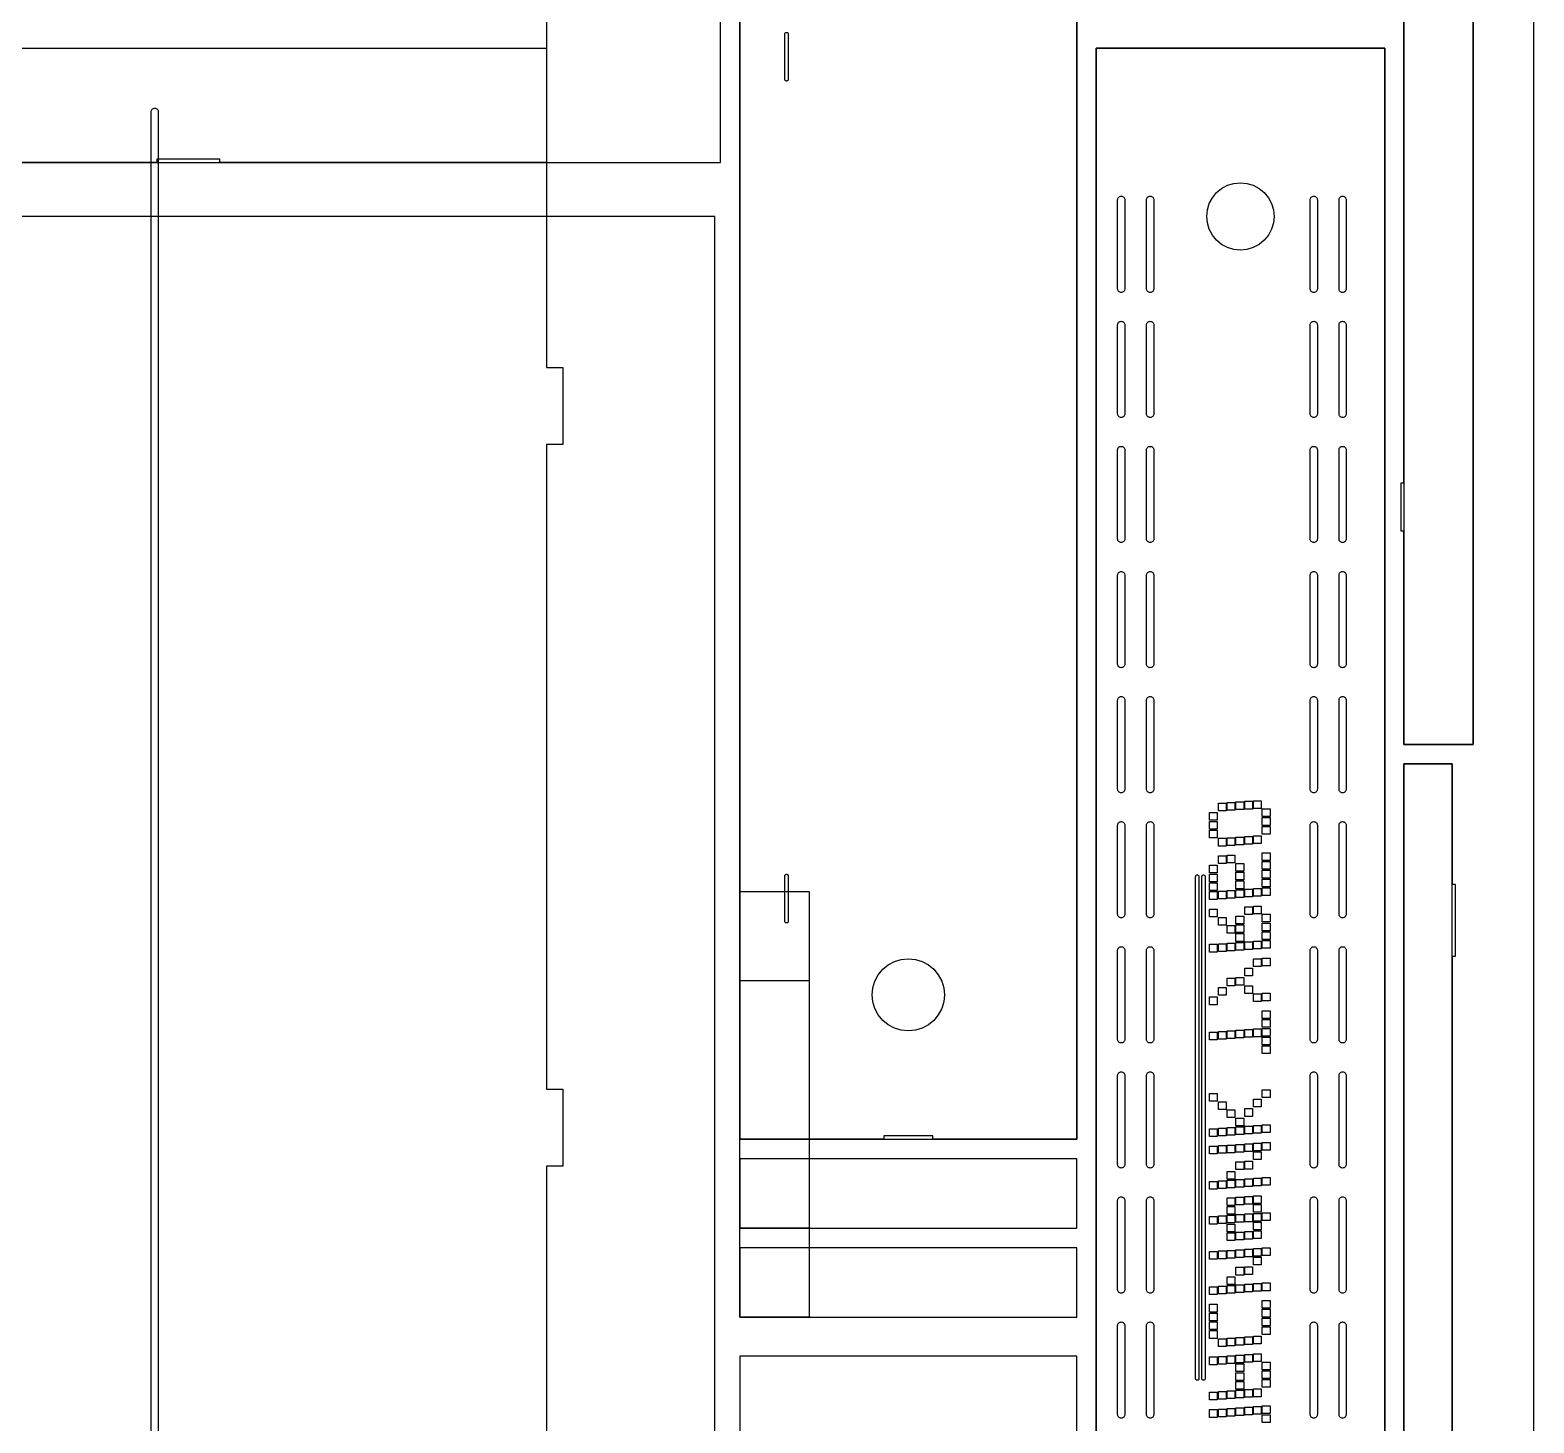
# Model space of a CAD drawing. Header units: millimetres. Extents: x 0 to 1250, y -63 to 3200.
# Drawn here: x 625 to 1250, y 338 to 917 of the extents above; entities that cross this region are included whole.
import ezdxf

# ---------------------------------------------------------------- set-up
doc = ezdxf.new("R2010")
doc.units = ezdxf.units.MM
for name, color, linetype in [('CUT', 7, 'Continuous'), ('NEST', 4, 'Continuous'), ('SHEET', 8, 'Continuous')]:
    doc.layers.add(name, color=color, linetype=linetype)

msp = doc.modelspace()

# ---------------------------------------------------------------- linework, layer by layer
at = {"layer": 'CUT'}
for points in [[(12, 1762), (839.6, 1762), (839.6, 862), (703.92, 862), (703.92, 863.33), (677.67, 863.33), (677.67, 862), (283.92, 862), (283.92, 863.33), (257.67, 863.33), (257.67, 862), (12, 862)], [(1196, 708.8), (1194.8, 708.8), (1194.8, 728.8), (1196, 728.8), (1196, 1058.8), (1194.8, 1058.8), (1194.8, 1078.8), (1196, 1078.8), (1196, 1408.8), (1194.8, 1408.8), (1194.8, 1428.8), (1196, 1428.8), (1196, 1517.6), (1224.8, 1517.6), (1224.8, 620), (1196, 620)], [(920, 1356), (1060, 1356), (1060, 456), (1000.12, 456), (1000.12, 457.32), (979.88, 457.32), (979.88, 456), (920, 456)], [(938.67, 915.4), (938.69, 915.54), (938.73, 915.68), (938.8, 915.8), (938.89, 915.91), (939, 916), (939.12, 916.07), (939.26, 916.11), (939.4, 916.12), (939.4, 916.12), (939.54, 916.11), (939.68, 916.07), (939.8, 916), (939.91, 915.91), (940, 915.8), (940.07, 915.68), (940.11, 915.54), (940.12, 915.4), (940.12, 896.6), (940.11, 896.46), (940.07, 896.32), (940, 896.2), (939.91, 896.09), (939.8, 896), (939.68, 895.93), (939.54, 895.89), (939.4, 895.88), (939.4, 895.88), (939.26, 895.89), (939.12, 895.93), (939, 896), (938.89, 896.09), (938.8, 896.2), (938.73, 896.32), (938.69, 896.46), (938.67, 896.6)], [(1068, 909.6), (1188, 909.6), (1188, 12), (1068, 12)], [(1128, 853.6), (1130.73, 853.33), (1133.36, 852.53), (1135.78, 851.24), (1137.9, 849.5), (1139.64, 847.38), (1140.93, 844.96), (1141.73, 842.33), (1142, 839.6), (1141.73, 836.87), (1140.93, 834.24), (1139.64, 831.82), (1137.9, 829.7), (1135.78, 827.96), (1133.36, 826.67), (1130.73, 825.87), (1128, 825.6), (1125.27, 825.87), (1122.64, 826.67), (1120.22, 827.96), (1118.1, 829.7), (1116.36, 831.82), (1115.07, 834.24), (1114.27, 836.87), (1114, 839.6), (1114.27, 842.33), (1115.07, 844.96), (1116.36, 847.38), (1118.1, 849.5), (1120.22, 851.24), (1122.64, 852.53), (1125.27, 853.33)], [(1077, 846.5), (1077.03, 846.79), (1077.11, 847.07), (1077.25, 847.33), (1077.44, 847.56), (1077.67, 847.75), (1077.93, 847.89), (1078.21, 847.97), (1078.5, 848), (1078.5, 848), (1078.79, 847.97), (1079.07, 847.89), (1079.33, 847.75), (1079.56, 847.56), (1079.75, 847.33), (1079.89, 847.07), (1079.97, 846.79), (1080, 846.5), (1080, 809.5), (1079.97, 809.21), (1079.89, 808.93), (1079.75, 808.67), (1079.56, 808.44), (1079.33, 808.25), (1079.07, 808.11), (1078.79, 808.03), (1078.5, 808), (1078.5, 808), (1078.21, 808.03), (1077.93, 808.11), (1077.67, 808.25), (1077.44, 808.44), (1077.25, 808.67), (1077.11, 808.93), (1077.03, 809.21), (1077, 809.5)], [(1089, 846.5), (1089.03, 846.79), (1089.11, 847.07), (1089.25, 847.33), (1089.44, 847.56), (1089.67, 847.75), (1089.93, 847.89), (1090.21, 847.97), (1090.5, 848), (1090.5, 848), (1090.79, 847.97), (1091.07, 847.89), (1091.33, 847.75), (1091.56, 847.56), (1091.75, 847.33), (1091.89, 847.07), (1091.97, 846.79), (1092, 846.5), (1092, 809.5), (1091.97, 809.21), (1091.89, 808.93), (1091.75, 808.67), (1091.56, 808.44), (1091.33, 808.25), (1091.07, 808.11), (1090.79, 808.03), (1090.5, 808), (1090.5, 808), (1090.21, 808.03), (1089.93, 808.11), (1089.67, 808.25), (1089.44, 808.44), (1089.25, 808.67), (1089.11, 808.93), (1089.03, 809.21), (1089, 809.5)], [(1157, 846.5), (1157.03, 846.79), (1157.11, 847.07), (1157.25, 847.33), (1157.44, 847.56), (1157.67, 847.75), (1157.93, 847.89), (1158.21, 847.97), (1158.5, 848), (1158.5, 848), (1158.79, 847.97), (1159.07, 847.89), (1159.33, 847.75), (1159.56, 847.56), (1159.75, 847.33), (1159.89, 847.07), (1159.97, 846.79), (1160, 846.5), (1160, 809.5), (1159.97, 809.21), (1159.89, 808.93), (1159.75, 808.67), (1159.56, 808.44), (1159.33, 808.25), (1159.07, 808.11), (1158.79, 808.03), (1158.5, 808), (1158.5, 808), (1158.21, 808.03), (1157.93, 808.11), (1157.67, 808.25), (1157.44, 808.44), (1157.25, 808.67), (1157.11, 808.93), (1157.03, 809.21), (1157, 809.5)], [(1169, 846.5), (1169.03, 846.79), (1169.11, 847.07), (1169.25, 847.33), (1169.44, 847.56), (1169.67, 847.75), (1169.93, 847.89), (1170.21, 847.97), (1170.5, 848), (1170.5, 848), (1170.79, 847.97), (1171.07, 847.89), (1171.33, 847.75), (1171.56, 847.56), (1171.75, 847.33), (1171.89, 847.07), (1171.97, 846.79), (1172, 846.5), (1172, 809.5), (1171.97, 809.21), (1171.89, 808.93), (1171.75, 808.67), (1171.56, 808.44), (1171.33, 808.25), (1171.07, 808.11), (1170.79, 808.03), (1170.5, 808), (1170.5, 808), (1170.21, 808.03), (1169.93, 808.11), (1169.67, 808.25), (1169.44, 808.44), (1169.25, 808.67), (1169.11, 808.93), (1169.03, 809.21), (1169, 809.5)], [(1077, 794.5), (1077.03, 794.79), (1077.11, 795.07), (1077.25, 795.33), (1077.44, 795.56), (1077.67, 795.75), (1077.93, 795.89), (1078.21, 795.97), (1078.5, 796), (1078.5, 796), (1078.79, 795.97), (1079.07, 795.89), (1079.33, 795.75), (1079.56, 795.56), (1079.75, 795.33), (1079.89, 795.07), (1079.97, 794.79), (1080, 794.5), (1080, 757.5), (1079.97, 757.21), (1079.89, 756.93), (1079.75, 756.67), (1079.56, 756.44), (1079.33, 756.25), (1079.07, 756.11), (1078.79, 756.03), (1078.5, 756), (1078.5, 756), (1078.21, 756.03), (1077.93, 756.11), (1077.67, 756.25), (1077.44, 756.44), (1077.25, 756.67), (1077.11, 756.93), (1077.03, 757.21), (1077, 757.5)], [(1089, 794.5), (1089.03, 794.79), (1089.11, 795.07), (1089.25, 795.33), (1089.44, 795.56), (1089.67, 795.75), (1089.93, 795.89), (1090.21, 795.97), (1090.5, 796), (1090.5, 796), (1090.79, 795.97), (1091.07, 795.89), (1091.33, 795.75), (1091.56, 795.56), (1091.75, 795.33), (1091.89, 795.07), (1091.97, 794.79), (1092, 794.5), (1092, 757.5), (1091.97, 757.21), (1091.89, 756.93), (1091.75, 756.67), (1091.56, 756.44), (1091.33, 756.25), (1091.07, 756.11), (1090.79, 756.03), (1090.5, 756), (1090.5, 756), (1090.21, 756.03), (1089.93, 756.11), (1089.67, 756.25), (1089.44, 756.44), (1089.25, 756.67), (1089.11, 756.93), (1089.03, 757.21), (1089, 757.5)], [(1157, 794.5), (1157.03, 794.79), (1157.11, 795.07), (1157.25, 795.33), (1157.44, 795.56), (1157.67, 795.75), (1157.93, 795.89), (1158.21, 795.97), (1158.5, 796), (1158.5, 796), (1158.79, 795.97), (1159.07, 795.89), (1159.33, 795.75), (1159.56, 795.56), (1159.75, 795.33), (1159.89, 795.07), (1159.97, 794.79), (1160, 794.5), (1160, 757.5), (1159.97, 757.21), (1159.89, 756.93), (1159.75, 756.67), (1159.56, 756.44), (1159.33, 756.25), (1159.07, 756.11), (1158.79, 756.03), (1158.5, 756), (1158.5, 756), (1158.21, 756.03), (1157.93, 756.11), (1157.67, 756.25), (1157.44, 756.44), (1157.25, 756.67), (1157.11, 756.93), (1157.03, 757.21), (1157, 757.5)], [(1169, 794.5), (1169.03, 794.79), (1169.11, 795.07), (1169.25, 795.33), (1169.44, 795.56), (1169.67, 795.75), (1169.93, 795.89), (1170.21, 795.97), (1170.5, 796), (1170.5, 796), (1170.79, 795.97), (1171.07, 795.89), (1171.33, 795.75), (1171.56, 795.56), (1171.75, 795.33), (1171.89, 795.07), (1171.97, 794.79), (1172, 794.5), (1172, 757.5), (1171.97, 757.21), (1171.89, 756.93), (1171.75, 756.67), (1171.56, 756.44), (1171.33, 756.25), (1171.07, 756.11), (1170.79, 756.03), (1170.5, 756), (1170.5, 756), (1170.21, 756.03), (1169.93, 756.11), (1169.67, 756.25), (1169.44, 756.44), (1169.25, 756.67), (1169.11, 756.93), (1169.03, 757.21), (1169, 757.5)], [(1077, 742.5), (1077.03, 742.79), (1077.11, 743.07), (1077.25, 743.33), (1077.44, 743.56), (1077.67, 743.75), (1077.93, 743.89), (1078.21, 743.97), (1078.5, 744), (1078.5, 744), (1078.79, 743.97), (1079.07, 743.89), (1079.33, 743.75), (1079.56, 743.56), (1079.75, 743.33), (1079.89, 743.07), (1079.97, 742.79), (1080, 742.5), (1080, 705.5), (1079.97, 705.21), (1079.89, 704.93), (1079.75, 704.67), (1079.56, 704.44), (1079.33, 704.25), (1079.07, 704.11), (1078.79, 704.03), (1078.5, 704), (1078.5, 704), (1078.21, 704.03), (1077.93, 704.11), (1077.67, 704.25), (1077.44, 704.44), (1077.25, 704.67), (1077.11, 704.93), (1077.03, 705.21), (1077, 705.5)], [(1089, 742.5), (1089.03, 742.79), (1089.11, 743.07), (1089.25, 743.33), (1089.44, 743.56), (1089.67, 743.75), (1089.93, 743.89), (1090.21, 743.97), (1090.5, 744), (1090.5, 744), (1090.79, 743.97), (1091.07, 743.89), (1091.33, 743.75), (1091.56, 743.56), (1091.75, 743.33), (1091.89, 743.07), (1091.97, 742.79), (1092, 742.5), (1092, 705.5), (1091.97, 705.21), (1091.89, 704.93), (1091.75, 704.67), (1091.56, 704.44), (1091.33, 704.25), (1091.07, 704.11), (1090.79, 704.03), (1090.5, 704), (1090.5, 704), (1090.21, 704.03), (1089.93, 704.11), (1089.67, 704.25), (1089.44, 704.44), (1089.25, 704.67), (1089.11, 704.93), (1089.03, 705.21), (1089, 705.5)], [(1157, 742.5), (1157.03, 742.79), (1157.11, 743.07), (1157.25, 743.33), (1157.44, 743.56), (1157.67, 743.75), (1157.93, 743.89), (1158.21, 743.97), (1158.5, 744), (1158.5, 744), (1158.79, 743.97), (1159.07, 743.89), (1159.33, 743.75), (1159.56, 743.56), (1159.75, 743.33), (1159.89, 743.07), (1159.97, 742.79), (1160, 742.5), (1160, 705.5), (1159.97, 705.21), (1159.89, 704.93), (1159.75, 704.67), (1159.56, 704.44), (1159.33, 704.25), (1159.07, 704.11), (1158.79, 704.03), (1158.5, 704), (1158.5, 704), (1158.21, 704.03), (1157.93, 704.11), (1157.67, 704.25), (1157.44, 704.44), (1157.25, 704.67), (1157.11, 704.93), (1157.03, 705.21), (1157, 705.5)], [(1169, 742.5), (1169.03, 742.79), (1169.11, 743.07), (1169.25, 743.33), (1169.44, 743.56), (1169.67, 743.75), (1169.93, 743.89), (1170.21, 743.97), (1170.5, 744), (1170.5, 744), (1170.79, 743.97), (1171.07, 743.89), (1171.33, 743.75), (1171.56, 743.56), (1171.75, 743.33), (1171.89, 743.07), (1171.97, 742.79), (1172, 742.5), (1172, 705.5), (1171.97, 705.21), (1171.89, 704.93), (1171.75, 704.67), (1171.56, 704.44), (1171.33, 704.25), (1171.07, 704.11), (1170.79, 704.03), (1170.5, 704), (1170.5, 704), (1170.21, 704.03), (1169.93, 704.11), (1169.67, 704.25), (1169.44, 704.44), (1169.25, 704.67), (1169.11, 704.93), (1169.03, 705.21), (1169, 705.5)], [(1077, 690.5), (1077.03, 690.79), (1077.11, 691.07), (1077.25, 691.33), (1077.44, 691.56), (1077.67, 691.75), (1077.93, 691.89), (1078.21, 691.97), (1078.5, 692), (1078.5, 692), (1078.79, 691.97), (1079.07, 691.89), (1079.33, 691.75), (1079.56, 691.56), (1079.75, 691.33), (1079.89, 691.07), (1079.97, 690.79), (1080, 690.5), (1080, 653.5), (1079.97, 653.21), (1079.89, 652.93), (1079.75, 652.67), (1079.56, 652.44), (1079.33, 652.25), (1079.07, 652.11), (1078.79, 652.03), (1078.5, 652), (1078.5, 652), (1078.21, 652.03), (1077.93, 652.11), (1077.67, 652.25), (1077.44, 652.44), (1077.25, 652.67), (1077.11, 652.93), (1077.03, 653.21), (1077, 653.5)], [(1089, 690.5), (1089.03, 690.79), (1089.11, 691.07), (1089.25, 691.33), (1089.44, 691.56), (1089.67, 691.75), (1089.93, 691.89), (1090.21, 691.97), (1090.5, 692), (1090.5, 692), (1090.79, 691.97), (1091.07, 691.89), (1091.33, 691.75), (1091.56, 691.56), (1091.75, 691.33), (1091.89, 691.07), (1091.97, 690.79), (1092, 690.5), (1092, 653.5), (1091.97, 653.21), (1091.89, 652.93), (1091.75, 652.67), (1091.56, 652.44), (1091.33, 652.25), (1091.07, 652.11), (1090.79, 652.03), (1090.5, 652), (1090.5, 652), (1090.21, 652.03), (1089.93, 652.11), (1089.67, 652.25), (1089.44, 652.44), (1089.25, 652.67), (1089.11, 652.93), (1089.03, 653.21), (1089, 653.5)], [(1157, 690.5), (1157.03, 690.79), (1157.11, 691.07), (1157.25, 691.33), (1157.44, 691.56), (1157.67, 691.75), (1157.93, 691.89), (1158.21, 691.97), (1158.5, 692), (1158.5, 692), (1158.79, 691.97), (1159.07, 691.89), (1159.33, 691.75), (1159.56, 691.56), (1159.75, 691.33), (1159.89, 691.07), (1159.97, 690.79), (1160, 690.5), (1160, 653.5), (1159.97, 653.21), (1159.89, 652.93), (1159.75, 652.67), (1159.56, 652.44), (1159.33, 652.25), (1159.07, 652.11), (1158.79, 652.03), (1158.5, 652), (1158.5, 652), (1158.21, 652.03), (1157.93, 652.11), (1157.67, 652.25), (1157.44, 652.44), (1157.25, 652.67), (1157.11, 652.93), (1157.03, 653.21), (1157, 653.5)], [(1169, 690.5), (1169.03, 690.79), (1169.11, 691.07), (1169.25, 691.33), (1169.44, 691.56), (1169.67, 691.75), (1169.93, 691.89), (1170.21, 691.97), (1170.5, 692), (1170.5, 692), (1170.79, 691.97), (1171.07, 691.89), (1171.33, 691.75), (1171.56, 691.56), (1171.75, 691.33), (1171.89, 691.07), (1171.97, 690.79), (1172, 690.5), (1172, 653.5), (1171.97, 653.21), (1171.89, 652.93), (1171.75, 652.67), (1171.56, 652.44), (1171.33, 652.25), (1171.07, 652.11), (1170.79, 652.03), (1170.5, 652), (1170.5, 652), (1170.21, 652.03), (1169.93, 652.11), (1169.67, 652.25), (1169.44, 652.44), (1169.25, 652.67), (1169.11, 652.93), (1169.03, 653.21), (1169, 653.5)], [(1077, 638.5), (1077.03, 638.79), (1077.11, 639.07), (1077.25, 639.33), (1077.44, 639.56), (1077.67, 639.75), (1077.93, 639.89), (1078.21, 639.97), (1078.5, 640), (1078.5, 640), (1078.79, 639.97), (1079.07, 639.89), (1079.33, 639.75), (1079.56, 639.56), (1079.75, 639.33), (1079.89, 639.07), (1079.97, 638.79), (1080, 638.5), (1080, 601.5), (1079.97, 601.21), (1079.89, 600.93), (1079.75, 600.67), (1079.56, 600.44), (1079.33, 600.25), (1079.07, 600.11), (1078.79, 600.03), (1078.5, 600), (1078.5, 600), (1078.21, 600.03), (1077.93, 600.11), (1077.67, 600.25), (1077.44, 600.44), (1077.25, 600.67), (1077.11, 600.93), (1077.03, 601.21), (1077, 601.5)], [(1089, 638.5), (1089.03, 638.79), (1089.11, 639.07), (1089.25, 639.33), (1089.44, 639.56), (1089.67, 639.75), (1089.93, 639.89), (1090.21, 639.97), (1090.5, 640), (1090.5, 640), (1090.79, 639.97), (1091.07, 639.89), (1091.33, 639.75), (1091.56, 639.56), (1091.75, 639.33), (1091.89, 639.07), (1091.97, 638.79), (1092, 638.5), (1092, 601.5), (1091.97, 601.21), (1091.89, 600.93), (1091.75, 600.67), (1091.56, 600.44), (1091.33, 600.25), (1091.07, 600.11), (1090.79, 600.03), (1090.5, 600), (1090.5, 600), (1090.21, 600.03), (1089.93, 600.11), (1089.67, 600.25), (1089.44, 600.44), (1089.25, 600.67), (1089.11, 600.93), (1089.03, 601.21), (1089, 601.5)], [(1157, 638.5), (1157.03, 638.79), (1157.11, 639.07), (1157.25, 639.33), (1157.44, 639.56), (1157.67, 639.75), (1157.93, 639.89), (1158.21, 639.97), (1158.5, 640), (1158.5, 640), (1158.79, 639.97), (1159.07, 639.89), (1159.33, 639.75), (1159.56, 639.56), (1159.75, 639.33), (1159.89, 639.07), (1159.97, 638.79), (1160, 638.5), (1160, 601.5), (1159.97, 601.21), (1159.89, 600.93), (1159.75, 600.67), (1159.56, 600.44), (1159.33, 600.25), (1159.07, 600.11), (1158.79, 600.03), (1158.5, 600), (1158.5, 600), (1158.21, 600.03), (1157.93, 600.11), (1157.67, 600.25), (1157.44, 600.44), (1157.25, 600.67), (1157.11, 600.93), (1157.03, 601.21), (1157, 601.5)], [(1169, 638.5), (1169.03, 638.79), (1169.11, 639.07), (1169.25, 639.33), (1169.44, 639.56), (1169.67, 639.75), (1169.93, 639.89), (1170.21, 639.97), (1170.5, 640), (1170.5, 640), (1170.79, 639.97), (1171.07, 639.89), (1171.33, 639.75), (1171.56, 639.56), (1171.75, 639.33), (1171.89, 639.07), (1171.97, 638.79), (1172, 638.5), (1172, 601.5), (1171.97, 601.21), (1171.89, 600.93), (1171.75, 600.67), (1171.56, 600.44), (1171.33, 600.25), (1171.07, 600.11), (1170.79, 600.03), (1170.5, 600), (1170.5, 600), (1170.21, 600.03), (1169.93, 600.11), (1169.67, 600.25), (1169.44, 600.44), (1169.25, 600.67), (1169.11, 600.93), (1169.03, 601.21), (1169, 601.5)], [(1196, 612), (1216, 612), (1216, 562), (1217.2, 562), (1217.2, 532), (1216, 532), (1216, 122), (1217.2, 122), (1217.2, 92), (1216, 92), (1216, 12), (1196, 12)], [(1118.88, 592.46), (1118.88, 595.66), (1122.08, 595.66), (1122.08, 592.46)], [(1122.53, 592.72), (1122.53, 595.92), (1125.72, 595.92), (1125.72, 592.72)], [(1126.17, 592.98), (1126.17, 596.18), (1129.38, 596.18), (1129.38, 592.98)], [(1129.83, 593.24), (1129.83, 596.44), (1133.03, 596.44), (1133.03, 593.24)], [(1133.47, 593.5), (1133.47, 596.7), (1136.67, 596.7), (1136.67, 593.5)], [(1077, 586.5), (1077.03, 586.79), (1077.11, 587.07), (1077.25, 587.33), (1077.44, 587.56), (1077.67, 587.75), (1077.93, 587.89), (1078.21, 587.97), (1078.5, 588), (1078.5, 588), (1078.79, 587.97), (1079.07, 587.89), (1079.33, 587.75), (1079.56, 587.56), (1079.75, 587.33), (1079.89, 587.07), (1079.97, 586.79), (1080, 586.5), (1080, 549.5), (1079.97, 549.21), (1079.89, 548.93), (1079.75, 548.67), (1079.56, 548.44), (1079.33, 548.25), (1079.07, 548.11), (1078.79, 548.03), (1078.5, 548), (1078.5, 548), (1078.21, 548.03), (1077.93, 548.11), (1077.67, 548.25), (1077.44, 548.44), (1077.25, 548.67), (1077.11, 548.93), (1077.03, 549.21), (1077, 549.5)], [(1089, 586.5), (1089.03, 586.79), (1089.11, 587.07), (1089.25, 587.33), (1089.44, 587.56), (1089.67, 587.75), (1089.93, 587.89), (1090.21, 587.97), (1090.5, 588), (1090.5, 588), (1090.79, 587.97), (1091.07, 587.89), (1091.33, 587.75), (1091.56, 587.56), (1091.75, 587.33), (1091.89, 587.07), (1091.97, 586.79), (1092, 586.5), (1092, 549.5), (1091.97, 549.21), (1091.89, 548.93), (1091.75, 548.67), (1091.56, 548.44), (1091.33, 548.25), (1091.07, 548.11), (1090.79, 548.03), (1090.5, 548), (1090.5, 548), (1090.21, 548.03), (1089.93, 548.11), (1089.67, 548.25), (1089.44, 548.44), (1089.25, 548.67), (1089.11, 548.93), (1089.03, 549.21), (1089, 549.5)], [(1115.22, 588.55), (1115.22, 591.75), (1118.42, 591.75), (1118.42, 588.55)], [(1115.22, 584.9), (1115.22, 588.1), (1118.42, 588.1), (1118.42, 584.9)], [(1137.12, 590.11), (1137.12, 593.31), (1140.33, 593.31), (1140.33, 590.11)], [(1137.12, 586.46), (1137.12, 589.66), (1140.33, 589.66), (1140.33, 586.46)], [(1157, 586.5), (1157.03, 586.79), (1157.11, 587.07), (1157.25, 587.33), (1157.44, 587.56), (1157.67, 587.75), (1157.93, 587.89), (1158.21, 587.97), (1158.5, 588), (1158.5, 588), (1158.79, 587.97), (1159.07, 587.89), (1159.33, 587.75), (1159.56, 587.56), (1159.75, 587.33), (1159.89, 587.07), (1159.97, 586.79), (1160, 586.5), (1160, 549.5), (1159.97, 549.21), (1159.89, 548.93), (1159.75, 548.67), (1159.56, 548.44), (1159.33, 548.25), (1159.07, 548.11), (1158.79, 548.03), (1158.5, 548), (1158.5, 548), (1158.21, 548.03), (1157.93, 548.11), (1157.67, 548.25), (1157.44, 548.44), (1157.25, 548.67), (1157.11, 548.93), (1157.03, 549.21), (1157, 549.5)], [(1169, 586.5), (1169.03, 586.79), (1169.11, 587.07), (1169.25, 587.33), (1169.44, 587.56), (1169.67, 587.75), (1169.93, 587.89), (1170.21, 587.97), (1170.5, 588), (1170.5, 588), (1170.79, 587.97), (1171.07, 587.89), (1171.33, 587.75), (1171.56, 587.56), (1171.75, 587.33), (1171.89, 587.07), (1171.97, 586.79), (1172, 586.5), (1172, 549.5), (1171.97, 549.21), (1171.89, 548.93), (1171.75, 548.67), (1171.56, 548.44), (1171.33, 548.25), (1171.07, 548.11), (1170.79, 548.03), (1170.5, 548), (1170.5, 548), (1170.21, 548.03), (1169.93, 548.11), (1169.67, 548.25), (1169.44, 548.44), (1169.25, 548.67), (1169.11, 548.93), (1169.03, 549.21), (1169, 549.5)], [(1115.22, 581.25), (1115.22, 584.45), (1118.42, 584.45), (1118.42, 581.25)], [(1122.53, 578.12), (1122.53, 581.32), (1125.72, 581.32), (1125.72, 578.12)], [(1126.17, 578.38), (1126.17, 581.58), (1129.38, 581.58), (1129.38, 578.38)], [(1129.83, 578.64), (1129.83, 581.84), (1133.03, 581.84), (1133.03, 578.64)], [(1133.47, 578.9), (1133.47, 582.1), (1136.67, 582.1), (1136.67, 578.9)], [(1137.12, 582.81), (1137.12, 586.01), (1140.33, 586.01), (1140.33, 582.81)], [(1118.88, 577.86), (1118.88, 581.06), (1122.08, 581.06), (1122.08, 577.86)], [(1137.12, 571.86), (1137.12, 575.06), (1140.33, 575.06), (1140.33, 571.86)], [(1115.22, 566.65), (1115.22, 569.85), (1118.42, 569.85), (1118.42, 566.65)], [(1118.88, 570.56), (1118.88, 573.76), (1122.08, 573.76), (1122.08, 570.56)], [(1122.53, 570.82), (1122.53, 574.02), (1125.72, 574.02), (1125.72, 570.82)], [(1126.17, 567.43), (1126.17, 570.63), (1129.38, 570.63), (1129.38, 567.43)], [(1137.12, 568.21), (1137.12, 571.41), (1140.33, 571.41), (1140.33, 568.21)], [(938.67, 565.4), (938.69, 565.54), (938.73, 565.68), (938.8, 565.8), (938.89, 565.91), (939, 566), (939.12, 566.07), (939.26, 566.11), (939.4, 566.12), (939.4, 566.12), (939.54, 566.11), (939.68, 566.07), (939.8, 566), (939.91, 565.91), (940, 565.8), (940.07, 565.68), (940.11, 565.54), (940.12, 565.4), (940.12, 546.6), (940.11, 546.46), (940.07, 546.32), (940, 546.2), (939.91, 546.09), (939.8, 546), (939.68, 545.93), (939.54, 545.89), (939.4, 545.88), (939.4, 545.88), (939.26, 545.89), (939.12, 545.93), (939, 546), (938.89, 546.09), (938.8, 546.2), (938.73, 546.32), (938.69, 546.46), (938.67, 546.6)], [(1109.42, 565.2), (1109.44, 565.33), (1109.47, 565.45), (1109.53, 565.56), (1109.62, 565.66), (1109.71, 565.74), (1109.83, 565.8), (1109.95, 565.84), (1110.08, 565.85), (1110.08, 565.85), (1110.2, 565.84), (1110.32, 565.8), (1110.44, 565.74), (1110.53, 565.66), (1110.62, 565.56), (1110.68, 565.45), (1110.71, 565.33), (1110.72, 565.2), (1110.72, 356.4), (1110.71, 356.27), (1110.68, 356.15), (1110.62, 356.04), (1110.53, 355.94), (1110.44, 355.86), (1110.32, 355.8), (1110.2, 355.76), (1110.08, 355.75), (1110.08, 355.75), (1109.95, 355.76), (1109.83, 355.8), (1109.71, 355.86), (1109.62, 355.94), (1109.53, 356.04), (1109.47, 356.15), (1109.44, 356.27), (1109.42, 356.4)], [(1112.03, 565.2), (1112.04, 565.33), (1112.07, 565.45), (1112.13, 565.56), (1112.22, 565.66), (1112.31, 565.74), (1112.43, 565.8), (1112.55, 565.84), (1112.67, 565.85), (1112.67, 565.85), (1112.8, 565.84), (1112.92, 565.8), (1113.04, 565.74), (1113.13, 565.66), (1113.22, 565.56), (1113.28, 565.45), (1113.31, 565.33), (1113.33, 565.2), (1113.33, 356.4), (1113.31, 356.27), (1113.28, 356.15), (1113.22, 356.04), (1113.13, 355.94), (1113.04, 355.86), (1112.92, 355.8), (1112.8, 355.76), (1112.67, 355.75), (1112.67, 355.75), (1112.55, 355.76), (1112.43, 355.8), (1112.31, 355.86), (1112.22, 355.94), (1112.13, 356.04), (1112.07, 356.15), (1112.04, 356.27), (1112.03, 356.4)], [(1115.22, 563), (1115.22, 566.2), (1118.42, 566.2), (1118.42, 563)], [(1115.22, 559.35), (1115.22, 562.55), (1118.42, 562.55), (1118.42, 559.35)], [(1126.17, 563.78), (1126.17, 566.98), (1129.38, 566.98), (1129.38, 563.78)], [(1126.17, 560.13), (1126.17, 563.33), (1129.38, 563.33), (1129.38, 560.13)], [(1137.12, 564.56), (1137.12, 567.76), (1140.33, 567.76), (1140.33, 564.56)], [(1137.12, 560.91), (1137.12, 564.11), (1140.33, 564.11), (1140.33, 560.91)], [(920, 559), (948.8, 559), (948.8, 419), (920, 419)], [(1115.22, 555.7), (1115.22, 558.9), (1118.42, 558.9), (1118.42, 555.7)], [(1118.88, 555.96), (1118.88, 559.16), (1122.08, 559.16), (1122.08, 555.96)], [(1122.53, 556.22), (1122.53, 559.42), (1125.72, 559.42), (1125.72, 556.22)], [(1126.17, 556.48), (1126.17, 559.68), (1129.38, 559.68), (1129.38, 556.48)], [(1129.83, 556.74), (1129.83, 559.94), (1133.03, 559.94), (1133.03, 556.74)], [(1133.47, 557), (1133.47, 560.2), (1136.67, 560.2), (1136.67, 557)], [(1137.12, 557.26), (1137.12, 560.46), (1140.33, 560.46), (1140.33, 557.26)], [(1115.22, 548.4), (1115.22, 551.6), (1118.42, 551.6), (1118.42, 548.4)], [(1129.83, 549.44), (1129.83, 552.64), (1133.03, 552.64), (1133.03, 549.44)], [(1133.47, 549.7), (1133.47, 552.9), (1136.67, 552.9), (1136.67, 549.7)], [(1118.88, 545.01), (1118.88, 548.21), (1122.08, 548.21), (1122.08, 545.01)], [(1122.53, 541.62), (1122.53, 544.82), (1125.72, 544.82), (1125.72, 541.62)], [(1126.17, 545.53), (1126.17, 548.73), (1129.38, 548.73), (1129.38, 545.53)], [(1126.17, 541.88), (1126.17, 545.08), (1129.38, 545.08), (1129.38, 541.88)], [(1137.12, 546.31), (1137.12, 549.51), (1140.33, 549.51), (1140.33, 546.31)], [(1137.12, 542.66), (1137.12, 545.86), (1140.33, 545.86), (1140.33, 542.66)], [(1122.53, 534.32), (1122.53, 537.52), (1125.72, 537.52), (1125.72, 534.32)], [(1126.17, 538.23), (1126.17, 541.43), (1129.38, 541.43), (1129.38, 538.23)], [(1126.17, 534.58), (1126.17, 537.78), (1129.38, 537.78), (1129.38, 534.58)], [(1129.83, 534.84), (1129.83, 538.04), (1133.03, 538.04), (1133.03, 534.84)], [(1133.47, 535.1), (1133.47, 538.3), (1136.67, 538.3), (1136.67, 535.1)], [(1137.12, 539.01), (1137.12, 542.21), (1140.33, 542.21), (1140.33, 539.01)], [(1137.12, 535.36), (1137.12, 538.56), (1140.33, 538.56), (1140.33, 535.36)], [(1077, 534.5), (1077.03, 534.79), (1077.11, 535.07), (1077.25, 535.33), (1077.44, 535.56), (1077.67, 535.75), (1077.93, 535.89), (1078.21, 535.97), (1078.5, 536), (1078.5, 536), (1078.79, 535.97), (1079.07, 535.89), (1079.33, 535.75), (1079.56, 535.56), (1079.75, 535.33), (1079.89, 535.07), (1079.97, 534.79), (1080, 534.5), (1080, 497.5), (1079.97, 497.21), (1079.89, 496.93), (1079.75, 496.67), (1079.56, 496.44), (1079.33, 496.25), (1079.07, 496.11), (1078.79, 496.03), (1078.5, 496), (1078.5, 496), (1078.21, 496.03), (1077.93, 496.11), (1077.67, 496.25), (1077.44, 496.44), (1077.25, 496.67), (1077.11, 496.93), (1077.03, 497.21), (1077, 497.5)], [(1089, 534.5), (1089.03, 534.79), (1089.11, 535.07), (1089.25, 535.33), (1089.44, 535.56), (1089.67, 535.75), (1089.93, 535.89), (1090.21, 535.97), (1090.5, 536), (1090.5, 536), (1090.79, 535.97), (1091.07, 535.89), (1091.33, 535.75), (1091.56, 535.56), (1091.75, 535.33), (1091.89, 535.07), (1091.97, 534.79), (1092, 534.5), (1092, 497.5), (1091.97, 497.21), (1091.89, 496.93), (1091.75, 496.67), (1091.56, 496.44), (1091.33, 496.25), (1091.07, 496.11), (1090.79, 496.03), (1090.5, 496), (1090.5, 496), (1090.21, 496.03), (1089.93, 496.11), (1089.67, 496.25), (1089.44, 496.44), (1089.25, 496.67), (1089.11, 496.93), (1089.03, 497.21), (1089, 497.5)], [(1115.22, 533.8), (1115.22, 537), (1118.42, 537), (1118.42, 533.8)], [(1118.88, 534.06), (1118.88, 537.26), (1122.08, 537.26), (1122.08, 534.06)], [(1137.12, 528.06), (1137.12, 531.26), (1140.33, 531.26), (1140.33, 528.06)], [(1157, 534.5), (1157.03, 534.79), (1157.11, 535.07), (1157.25, 535.33), (1157.44, 535.56), (1157.67, 535.75), (1157.93, 535.89), (1158.21, 535.97), (1158.5, 536), (1158.5, 536), (1158.79, 535.97), (1159.07, 535.89), (1159.33, 535.75), (1159.56, 535.56), (1159.75, 535.33), (1159.89, 535.07), (1159.97, 534.79), (1160, 534.5), (1160, 497.5), (1159.97, 497.21), (1159.89, 496.93), (1159.75, 496.67), (1159.56, 496.44), (1159.33, 496.25), (1159.07, 496.11), (1158.79, 496.03), (1158.5, 496), (1158.5, 496), (1158.21, 496.03), (1157.93, 496.11), (1157.67, 496.25), (1157.44, 496.44), (1157.25, 496.67), (1157.11, 496.93), (1157.03, 497.21), (1157, 497.5)], [(1169, 534.5), (1169.03, 534.79), (1169.11, 535.07), (1169.25, 535.33), (1169.44, 535.56), (1169.67, 535.75), (1169.93, 535.89), (1170.21, 535.97), (1170.5, 536), (1170.5, 536), (1170.79, 535.97), (1171.07, 535.89), (1171.33, 535.75), (1171.56, 535.56), (1171.75, 535.33), (1171.89, 535.07), (1171.97, 534.79), (1172, 534.5), (1172, 497.5), (1171.97, 497.21), (1171.89, 496.93), (1171.75, 496.67), (1171.56, 496.44), (1171.33, 496.25), (1171.07, 496.11), (1170.79, 496.03), (1170.5, 496), (1170.5, 496), (1170.21, 496.03), (1169.93, 496.11), (1169.67, 496.25), (1169.44, 496.44), (1169.25, 496.67), (1169.11, 496.93), (1169.03, 497.21), (1169, 497.5)], [(990, 531), (992.93, 530.71), (995.74, 529.86), (998.33, 528.47), (1000.61, 526.61), (1002.47, 524.33), (1003.86, 521.74), (1004.71, 518.93), (1005, 516), (1004.71, 513.07), (1003.86, 510.26), (1002.47, 507.67), (1000.61, 505.39), (998.33, 503.53), (995.74, 502.14), (992.93, 501.29), (990, 501), (987.07, 501.29), (984.26, 502.14), (981.67, 503.53), (979.39, 505.39), (977.53, 507.67), (976.14, 510.26), (975.29, 513.07), (975, 516), (975.29, 518.93), (976.14, 521.74), (977.53, 524.33), (979.39, 526.61), (981.67, 528.47), (984.26, 529.86), (987.07, 530.71)], [(1129.83, 523.89), (1129.83, 527.09), (1133.03, 527.09), (1133.03, 523.89)], [(1133.47, 527.8), (1133.47, 531), (1136.67, 531), (1136.67, 527.8)], [(920, 522), (948.8, 522), (948.8, 382), (920, 382)], [(1118.88, 515.81), (1118.88, 519.01), (1122.08, 519.01), (1122.08, 515.81)], [(1122.53, 519.72), (1122.53, 522.92), (1125.72, 522.92), (1125.72, 519.72)], [(1126.17, 519.98), (1126.17, 523.18), (1129.38, 523.18), (1129.38, 519.98)], [(1129.83, 516.59), (1129.83, 519.79), (1133.03, 519.79), (1133.03, 516.59)], [(1115.22, 511.9), (1115.22, 515.1), (1118.42, 515.1), (1118.42, 511.9)], [(1133.47, 513.2), (1133.47, 516.4), (1136.67, 516.4), (1136.67, 513.2)], [(1137.12, 513.46), (1137.12, 516.66), (1140.33, 516.66), (1140.33, 513.46)], [(1137.12, 506.16), (1137.12, 509.36), (1140.33, 509.36), (1140.33, 506.16)], [(1115.22, 497.3), (1115.22, 500.5), (1118.42, 500.5), (1118.42, 497.3)], [(1118.88, 497.56), (1118.88, 500.76), (1122.08, 500.76), (1122.08, 497.56)], [(1122.53, 497.82), (1122.53, 501.02), (1125.72, 501.02), (1125.72, 497.82)], [(1126.17, 498.08), (1126.17, 501.28), (1129.38, 501.28), (1129.38, 498.08)], [(1129.83, 498.34), (1129.83, 501.54), (1133.03, 501.54), (1133.03, 498.34)], [(1133.47, 498.6), (1133.47, 501.8), (1136.67, 501.8), (1136.67, 498.6)], [(1137.12, 502.51), (1137.12, 505.71), (1140.33, 505.71), (1140.33, 502.51)], [(1137.12, 498.86), (1137.12, 502.06), (1140.33, 502.06), (1140.33, 498.86)], [(1137.12, 495.21), (1137.12, 498.41), (1140.33, 498.41), (1140.33, 495.21)], [(1137.12, 491.56), (1137.12, 494.76), (1140.33, 494.76), (1140.33, 491.56)], [(1077, 482.5), (1077.03, 482.79), (1077.11, 483.07), (1077.25, 483.33), (1077.44, 483.56), (1077.67, 483.75), (1077.93, 483.89), (1078.21, 483.97), (1078.5, 484), (1078.5, 484), (1078.79, 483.97), (1079.07, 483.89), (1079.33, 483.75), (1079.56, 483.56), (1079.75, 483.33), (1079.89, 483.07), (1079.97, 482.79), (1080, 482.5), (1080, 445.5), (1079.97, 445.21), (1079.89, 444.93), (1079.75, 444.67), (1079.56, 444.44), (1079.33, 444.25), (1079.07, 444.11), (1078.79, 444.03), (1078.5, 444), (1078.5, 444), (1078.21, 444.03), (1077.93, 444.11), (1077.67, 444.25), (1077.44, 444.44), (1077.25, 444.67), (1077.11, 444.93), (1077.03, 445.21), (1077, 445.5)], [(1089, 482.5), (1089.03, 482.79), (1089.11, 483.07), (1089.25, 483.33), (1089.44, 483.56), (1089.67, 483.75), (1089.93, 483.89), (1090.21, 483.97), (1090.5, 484), (1090.5, 484), (1090.79, 483.97), (1091.07, 483.89), (1091.33, 483.75), (1091.56, 483.56), (1091.75, 483.33), (1091.89, 483.07), (1091.97, 482.79), (1092, 482.5), (1092, 445.5), (1091.97, 445.21), (1091.89, 444.93), (1091.75, 444.67), (1091.56, 444.44), (1091.33, 444.25), (1091.07, 444.11), (1090.79, 444.03), (1090.5, 444), (1090.5, 444), (1090.21, 444.03), (1089.93, 444.11), (1089.67, 444.25), (1089.44, 444.44), (1089.25, 444.67), (1089.11, 444.93), (1089.03, 445.21), (1089, 445.5)], [(1157, 482.5), (1157.03, 482.79), (1157.11, 483.07), (1157.25, 483.33), (1157.44, 483.56), (1157.67, 483.75), (1157.93, 483.89), (1158.21, 483.97), (1158.5, 484), (1158.5, 484), (1158.79, 483.97), (1159.07, 483.89), (1159.33, 483.75), (1159.56, 483.56), (1159.75, 483.33), (1159.89, 483.07), (1159.97, 482.79), (1160, 482.5), (1160, 445.5), (1159.97, 445.21), (1159.89, 444.93), (1159.75, 444.67), (1159.56, 444.44), (1159.33, 444.25), (1159.07, 444.11), (1158.79, 444.03), (1158.5, 444), (1158.5, 444), (1158.21, 444.03), (1157.93, 444.11), (1157.67, 444.25), (1157.44, 444.44), (1157.25, 444.67), (1157.11, 444.93), (1157.03, 445.21), (1157, 445.5)], [(1169, 482.5), (1169.03, 482.79), (1169.11, 483.07), (1169.25, 483.33), (1169.44, 483.56), (1169.67, 483.75), (1169.93, 483.89), (1170.21, 483.97), (1170.5, 484), (1170.5, 484), (1170.79, 483.97), (1171.07, 483.89), (1171.33, 483.75), (1171.56, 483.56), (1171.75, 483.33), (1171.89, 483.07), (1171.97, 482.79), (1172, 482.5), (1172, 445.5), (1171.97, 445.21), (1171.89, 444.93), (1171.75, 444.67), (1171.56, 444.44), (1171.33, 444.25), (1171.07, 444.11), (1170.79, 444.03), (1170.5, 444), (1170.5, 444), (1170.21, 444.03), (1169.93, 444.11), (1169.67, 444.25), (1169.44, 444.44), (1169.25, 444.67), (1169.11, 444.93), (1169.03, 445.21), (1169, 445.5)], [(1137.12, 473.31), (1137.12, 476.51), (1140.33, 476.51), (1140.33, 473.31)], [(1115.22, 471.75), (1115.22, 474.95), (1118.42, 474.95), (1118.42, 471.75)], [(1118.88, 468.36), (1118.88, 471.56), (1122.08, 471.56), (1122.08, 468.36)], [(1133.47, 469.4), (1133.47, 472.6), (1136.67, 472.6), (1136.67, 469.4)], [(1122.53, 464.97), (1122.53, 468.17), (1125.72, 468.17), (1125.72, 464.97)], [(1126.17, 461.58), (1126.17, 464.78), (1129.38, 464.78), (1129.38, 461.58)], [(1129.83, 465.49), (1129.83, 468.69), (1133.03, 468.69), (1133.03, 465.49)], [(1115.22, 457.15), (1115.22, 460.35), (1118.42, 460.35), (1118.42, 457.15)], [(1118.88, 457.41), (1118.88, 460.61), (1122.08, 460.61), (1122.08, 457.41)], [(1122.53, 457.67), (1122.53, 460.87), (1125.72, 460.87), (1125.72, 457.67)], [(1126.17, 457.93), (1126.17, 461.13), (1129.38, 461.13), (1129.38, 457.93)], [(1129.83, 458.19), (1129.83, 461.39), (1133.03, 461.39), (1133.03, 458.19)], [(1133.47, 458.45), (1133.47, 461.65), (1136.67, 461.65), (1136.67, 458.45)], [(1137.12, 458.71), (1137.12, 461.91), (1140.33, 461.91), (1140.33, 458.71)], [(1115.22, 449.85), (1115.22, 453.05), (1118.42, 453.05), (1118.42, 449.85)], [(1118.88, 450.11), (1118.88, 453.31), (1122.08, 453.31), (1122.08, 450.11)], [(1122.53, 450.37), (1122.53, 453.57), (1125.72, 453.57), (1125.72, 450.37)], [(1126.17, 450.63), (1126.17, 453.83), (1129.38, 453.83), (1129.38, 450.63)], [(1129.83, 450.89), (1129.83, 454.09), (1133.03, 454.09), (1133.03, 450.89)], [(1133.47, 451.15), (1133.47, 454.35), (1136.67, 454.35), (1136.67, 451.15)], [(1133.47, 447.5), (1133.47, 450.7), (1136.67, 450.7), (1136.67, 447.5)], [(1137.12, 451.41), (1137.12, 454.61), (1140.33, 454.61), (1140.33, 451.41)], [(1126.17, 443.33), (1126.17, 446.53), (1129.38, 446.53), (1129.38, 443.33)], [(1129.83, 443.59), (1129.83, 446.79), (1133.03, 446.79), (1133.03, 443.59)], [(1115.22, 435.25), (1115.22, 438.45), (1118.42, 438.45), (1118.42, 435.25)], [(1118.88, 435.51), (1118.88, 438.71), (1122.08, 438.71), (1122.08, 435.51)], [(1122.53, 439.42), (1122.53, 442.62), (1125.72, 442.62), (1125.72, 439.42)], [(1122.53, 435.77), (1122.53, 438.97), (1125.72, 438.97), (1125.72, 435.77)], [(1126.17, 436.03), (1126.17, 439.23), (1129.38, 439.23), (1129.38, 436.03)], [(1129.83, 436.29), (1129.83, 439.49), (1133.03, 439.49), (1133.03, 436.29)], [(1133.47, 436.55), (1133.47, 439.75), (1136.67, 439.75), (1136.67, 436.55)], [(1137.12, 436.81), (1137.12, 440.01), (1140.33, 440.01), (1140.33, 436.81)], [(1077, 430.5), (1077.03, 430.79), (1077.11, 431.07), (1077.25, 431.33), (1077.44, 431.56), (1077.67, 431.75), (1077.93, 431.89), (1078.21, 431.97), (1078.5, 432), (1078.5, 432), (1078.79, 431.97), (1079.07, 431.89), (1079.33, 431.75), (1079.56, 431.56), (1079.75, 431.33), (1079.89, 431.07), (1079.97, 430.79), (1080, 430.5), (1080, 393.5), (1079.97, 393.21), (1079.89, 392.93), (1079.75, 392.67), (1079.56, 392.44), (1079.33, 392.25), (1079.07, 392.11), (1078.79, 392.03), (1078.5, 392), (1078.5, 392), (1078.21, 392.03), (1077.93, 392.11), (1077.67, 392.25), (1077.44, 392.44), (1077.25, 392.67), (1077.11, 392.93), (1077.03, 393.21), (1077, 393.5)], [(1089, 430.5), (1089.03, 430.79), (1089.11, 431.07), (1089.25, 431.33), (1089.44, 431.56), (1089.67, 431.75), (1089.93, 431.89), (1090.21, 431.97), (1090.5, 432), (1090.5, 432), (1090.79, 431.97), (1091.07, 431.89), (1091.33, 431.75), (1091.56, 431.56), (1091.75, 431.33), (1091.89, 431.07), (1091.97, 430.79), (1092, 430.5), (1092, 393.5), (1091.97, 393.21), (1091.89, 392.93), (1091.75, 392.67), (1091.56, 392.44), (1091.33, 392.25), (1091.07, 392.11), (1090.79, 392.03), (1090.5, 392), (1090.5, 392), (1090.21, 392.03), (1089.93, 392.11), (1089.67, 392.25), (1089.44, 392.44), (1089.25, 392.67), (1089.11, 392.93), (1089.03, 393.21), (1089, 393.5)], [(1122.53, 428.47), (1122.53, 431.67), (1125.72, 431.67), (1125.72, 428.47)], [(1126.17, 428.73), (1126.17, 431.93), (1129.38, 431.93), (1129.38, 428.73)], [(1129.83, 428.99), (1129.83, 432.19), (1133.03, 432.19), (1133.03, 428.99)], [(1133.47, 429.25), (1133.47, 432.45), (1136.67, 432.45), (1136.67, 429.25)], [(1157, 430.5), (1157.03, 430.79), (1157.11, 431.07), (1157.25, 431.33), (1157.44, 431.56), (1157.67, 431.75), (1157.93, 431.89), (1158.21, 431.97), (1158.5, 432), (1158.5, 432), (1158.79, 431.97), (1159.07, 431.89), (1159.33, 431.75), (1159.56, 431.56), (1159.75, 431.33), (1159.89, 431.07), (1159.97, 430.79), (1160, 430.5), (1160, 393.5), (1159.97, 393.21), (1159.89, 392.93), (1159.75, 392.67), (1159.56, 392.44), (1159.33, 392.25), (1159.07, 392.11), (1158.79, 392.03), (1158.5, 392), (1158.5, 392), (1158.21, 392.03), (1157.93, 392.11), (1157.67, 392.25), (1157.44, 392.44), (1157.25, 392.67), (1157.11, 392.93), (1157.03, 393.21), (1157, 393.5)], [(1169, 430.5), (1169.03, 430.79), (1169.11, 431.07), (1169.25, 431.33), (1169.44, 431.56), (1169.67, 431.75), (1169.93, 431.89), (1170.21, 431.97), (1170.5, 432), (1170.5, 432), (1170.79, 431.97), (1171.07, 431.89), (1171.33, 431.75), (1171.56, 431.56), (1171.75, 431.33), (1171.89, 431.07), (1171.97, 430.79), (1172, 430.5), (1172, 393.5), (1171.97, 393.21), (1171.89, 392.93), (1171.75, 392.67), (1171.56, 392.44), (1171.33, 392.25), (1171.07, 392.11), (1170.79, 392.03), (1170.5, 392), (1170.5, 392), (1170.21, 392.03), (1169.93, 392.11), (1169.67, 392.25), (1169.44, 392.44), (1169.25, 392.67), (1169.11, 392.93), (1169.03, 393.21), (1169, 393.5)], [(1122.53, 424.82), (1122.53, 428.02), (1125.72, 428.02), (1125.72, 424.82)], [(1133.47, 425.6), (1133.47, 428.8), (1136.67, 428.8), (1136.67, 425.6)], [(1133.47, 421.95), (1133.47, 425.15), (1136.67, 425.15), (1136.67, 421.95)], [(1137.12, 422.21), (1137.12, 425.41), (1140.33, 425.41), (1140.33, 422.21)], [(1115.22, 420.65), (1115.22, 423.85), (1118.42, 423.85), (1118.42, 420.65)], [(1118.88, 420.91), (1118.88, 424.11), (1122.08, 424.11), (1122.08, 420.91)], [(1122.53, 421.17), (1122.53, 424.37), (1125.72, 424.37), (1125.72, 421.17)], [(1122.53, 417.52), (1122.53, 420.72), (1125.72, 420.72), (1125.72, 417.52)], [(1126.17, 421.43), (1126.17, 424.63), (1129.38, 424.63), (1129.38, 421.43)], [(1129.83, 421.69), (1129.83, 424.89), (1133.03, 424.89), (1133.03, 421.69)], [(1133.47, 418.3), (1133.47, 421.5), (1136.67, 421.5), (1136.67, 418.3)], [(1122.53, 413.87), (1122.53, 417.07), (1125.72, 417.07), (1125.72, 413.87)], [(1126.17, 414.13), (1126.17, 417.33), (1129.38, 417.33), (1129.38, 414.13)], [(1129.83, 414.39), (1129.83, 417.59), (1133.03, 417.59), (1133.03, 414.39)], [(1133.47, 414.65), (1133.47, 417.85), (1136.67, 417.85), (1136.67, 414.65)], [(1115.22, 406.05), (1115.22, 409.25), (1118.42, 409.25), (1118.42, 406.05)], [(1118.88, 406.31), (1118.88, 409.51), (1122.08, 409.51), (1122.08, 406.31)], [(1122.53, 406.57), (1122.53, 409.77), (1125.72, 409.77), (1125.72, 406.57)], [(1126.17, 406.83), (1126.17, 410.03), (1129.38, 410.03), (1129.38, 406.83)], [(1129.83, 407.09), (1129.83, 410.29), (1133.03, 410.29), (1133.03, 407.09)], [(1133.47, 407.35), (1133.47, 410.55), (1136.67, 410.55), (1136.67, 407.35)], [(1133.47, 403.7), (1133.47, 406.9), (1136.67, 406.9), (1136.67, 403.7)], [(1137.12, 407.61), (1137.12, 410.81), (1140.33, 410.81), (1140.33, 407.61)], [(1126.17, 399.53), (1126.17, 402.73), (1129.38, 402.73), (1129.38, 399.53)], [(1129.83, 399.79), (1129.83, 402.99), (1133.03, 402.99), (1133.03, 399.79)], [(1115.22, 391.45), (1115.22, 394.65), (1118.42, 394.65), (1118.42, 391.45)], [(1118.88, 391.71), (1118.88, 394.91), (1122.08, 394.91), (1122.08, 391.71)], [(1122.53, 395.62), (1122.53, 398.82), (1125.72, 398.82), (1125.72, 395.62)], [(1122.53, 391.97), (1122.53, 395.17), (1125.72, 395.17), (1125.72, 391.97)], [(1126.17, 392.23), (1126.17, 395.43), (1129.38, 395.43), (1129.38, 392.23)], [(1129.83, 392.49), (1129.83, 395.69), (1133.03, 395.69), (1133.03, 392.49)], [(1133.47, 392.75), (1133.47, 395.95), (1136.67, 395.95), (1136.67, 392.75)], [(1137.12, 393.01), (1137.12, 396.21), (1140.33, 396.21), (1140.33, 393.01)], [(1137.12, 385.71), (1137.12, 388.91), (1140.33, 388.91), (1140.33, 385.71)], [(1115.22, 384.15), (1115.22, 387.35), (1118.42, 387.35), (1118.42, 384.15)], [(1115.22, 380.5), (1115.22, 383.7), (1118.42, 383.7), (1118.42, 380.5)], [(1137.12, 382.06), (1137.12, 385.26), (1140.33, 385.26), (1140.33, 382.06)], [(1137.12, 378.41), (1137.12, 381.61), (1140.33, 381.61), (1140.33, 378.41)], [(1077, 378.5), (1077.03, 378.79), (1077.11, 379.07), (1077.25, 379.33), (1077.44, 379.56), (1077.67, 379.75), (1077.93, 379.89), (1078.21, 379.97), (1078.5, 380), (1078.5, 380), (1078.79, 379.97), (1079.07, 379.89), (1079.33, 379.75), (1079.56, 379.56), (1079.75, 379.33), (1079.89, 379.07), (1079.97, 378.79), (1080, 378.5), (1080, 341.5), (1079.97, 341.21), (1079.89, 340.93), (1079.75, 340.67), (1079.56, 340.44), (1079.33, 340.25), (1079.07, 340.11), (1078.79, 340.03), (1078.5, 340), (1078.5, 340), (1078.21, 340.03), (1077.93, 340.11), (1077.67, 340.25), (1077.44, 340.44), (1077.25, 340.67), (1077.11, 340.93), (1077.03, 341.21), (1077, 341.5)], [(1089, 378.5), (1089.03, 378.79), (1089.11, 379.07), (1089.25, 379.33), (1089.44, 379.56), (1089.67, 379.75), (1089.93, 379.89), (1090.21, 379.97), (1090.5, 380), (1090.5, 380), (1090.79, 379.97), (1091.07, 379.89), (1091.33, 379.75), (1091.56, 379.56), (1091.75, 379.33), (1091.89, 379.07), (1091.97, 378.79), (1092, 378.5), (1092, 341.5), (1091.97, 341.21), (1091.89, 340.93), (1091.75, 340.67), (1091.56, 340.44), (1091.33, 340.25), (1091.07, 340.11), (1090.79, 340.03), (1090.5, 340), (1090.5, 340), (1090.21, 340.03), (1089.93, 340.11), (1089.67, 340.25), (1089.44, 340.44), (1089.25, 340.67), (1089.11, 340.93), (1089.03, 341.21), (1089, 341.5)], [(1115.22, 376.85), (1115.22, 380.05), (1118.42, 380.05), (1118.42, 376.85)], [(1115.22, 373.2), (1115.22, 376.4), (1118.42, 376.4), (1118.42, 373.2)], [(1137.12, 374.76), (1137.12, 377.96), (1140.33, 377.96), (1140.33, 374.76)], [(1157, 378.5), (1157.03, 378.79), (1157.11, 379.07), (1157.25, 379.33), (1157.44, 379.56), (1157.67, 379.75), (1157.93, 379.89), (1158.21, 379.97), (1158.5, 380), (1158.5, 380), (1158.79, 379.97), (1159.07, 379.89), (1159.33, 379.75), (1159.56, 379.56), (1159.75, 379.33), (1159.89, 379.07), (1159.97, 378.79), (1160, 378.5), (1160, 341.5), (1159.97, 341.21), (1159.89, 340.93), (1159.75, 340.67), (1159.56, 340.44), (1159.33, 340.25), (1159.07, 340.11), (1158.79, 340.03), (1158.5, 340), (1158.5, 340), (1158.21, 340.03), (1157.93, 340.11), (1157.67, 340.25), (1157.44, 340.44), (1157.25, 340.67), (1157.11, 340.93), (1157.03, 341.21), (1157, 341.5)], [(1169, 378.5), (1169.03, 378.79), (1169.11, 379.07), (1169.25, 379.33), (1169.44, 379.56), (1169.67, 379.75), (1169.93, 379.89), (1170.21, 379.97), (1170.5, 380), (1170.5, 380), (1170.79, 379.97), (1171.07, 379.89), (1171.33, 379.75), (1171.56, 379.56), (1171.75, 379.33), (1171.89, 379.07), (1171.97, 378.79), (1172, 378.5), (1172, 341.5), (1171.97, 341.21), (1171.89, 340.93), (1171.75, 340.67), (1171.56, 340.44), (1171.33, 340.25), (1171.07, 340.11), (1170.79, 340.03), (1170.5, 340), (1170.5, 340), (1170.21, 340.03), (1169.93, 340.11), (1169.67, 340.25), (1169.44, 340.44), (1169.25, 340.67), (1169.11, 340.93), (1169.03, 341.21), (1169, 341.5)], [(1118.88, 369.81), (1118.88, 373.01), (1122.08, 373.01), (1122.08, 369.81)], [(1122.53, 370.07), (1122.53, 373.27), (1125.72, 373.27), (1125.72, 370.07)], [(1126.17, 370.33), (1126.17, 373.53), (1129.38, 373.53), (1129.38, 370.33)], [(1129.83, 370.59), (1129.83, 373.79), (1133.03, 373.79), (1133.03, 370.59)], [(1133.47, 370.85), (1133.47, 374.05), (1136.67, 374.05), (1136.67, 370.85)], [(1115.22, 362.25), (1115.22, 365.45), (1118.42, 365.45), (1118.42, 362.25)], [(1118.88, 362.51), (1118.88, 365.71), (1122.08, 365.71), (1122.08, 362.51)], [(1122.53, 362.77), (1122.53, 365.97), (1125.72, 365.97), (1125.72, 362.77)], [(1126.17, 363.03), (1126.17, 366.23), (1129.38, 366.23), (1129.38, 363.03)], [(1126.17, 359.38), (1126.17, 362.58), (1129.38, 362.58), (1129.38, 359.38)], [(1129.83, 363.29), (1129.83, 366.49), (1133.03, 366.49), (1133.03, 363.29)], [(1133.47, 363.55), (1133.47, 366.75), (1136.67, 366.75), (1136.67, 363.55)], [(1137.12, 360.16), (1137.12, 363.36), (1140.33, 363.36), (1140.33, 360.16)], [(1126.17, 355.73), (1126.17, 358.93), (1129.38, 358.93), (1129.38, 355.73)], [(1137.12, 356.51), (1137.12, 359.71), (1140.33, 359.71), (1140.33, 356.51)], [(1115.22, 347.65), (1115.22, 350.85), (1118.42, 350.85), (1118.42, 347.65)], [(1118.88, 347.91), (1118.88, 351.11), (1122.08, 351.11), (1122.08, 347.91)], [(1122.53, 348.17), (1122.53, 351.37), (1125.72, 351.37), (1125.72, 348.17)], [(1126.17, 352.08), (1126.17, 355.28), (1129.38, 355.28), (1129.38, 352.08)], [(1126.17, 348.43), (1126.17, 351.63), (1129.38, 351.63), (1129.38, 348.43)], [(1129.83, 348.69), (1129.83, 351.89), (1133.03, 351.89), (1133.03, 348.69)], [(1133.47, 348.95), (1133.47, 352.15), (1136.67, 352.15), (1136.67, 348.95)], [(1137.12, 352.86), (1137.12, 356.06), (1140.33, 356.06), (1140.33, 352.86)], [(1118.88, 340.61), (1118.88, 343.81), (1122.08, 343.81), (1122.08, 340.61)], [(1122.53, 340.87), (1122.53, 344.07), (1125.72, 344.07), (1125.72, 340.87)], [(1126.17, 341.13), (1126.17, 344.33), (1129.38, 344.33), (1129.38, 341.13)], [(1129.83, 341.39), (1129.83, 344.59), (1133.03, 344.59), (1133.03, 341.39)], [(1133.47, 341.65), (1133.47, 344.85), (1136.67, 344.85), (1136.67, 341.65)], [(1137.12, 341.91), (1137.12, 345.11), (1140.33, 345.11), (1140.33, 341.91)], [(1115.22, 340.35), (1115.22, 343.55), (1118.42, 343.55), (1118.42, 340.35)], [(1137.12, 338.26), (1137.12, 341.46), (1140.33, 341.46), (1140.33, 338.26)]]:
    msp.add_lwpolyline(points, close=True, dxfattribs=at)
for points in [[(12, 909.6), (839.6, 909.6), (839.6, 776.8), (846.4, 776.8), (846.4, 744.8), (839.6, 744.8), (839.6, 476.8), (846.4, 476.8), (846.4, 444.8), (839.6, 444.8), (839.6, 176.8), (846.4, 176.8), (846.4, 144.8), (839.6, 144.8), (839.6, 12), (12, 12)], [(675.3, 38.5), (675.3, 883.1), (675.33, 883.39), (675.41, 883.67), (675.55, 883.93), (675.74, 884.16), (675.97, 884.35), (676.23, 884.49), (676.51, 884.57), (676.8, 884.6), (676.8, 884.6), (677.09, 884.57), (677.37, 884.49), (677.63, 884.35), (677.86, 884.16), (678.05, 883.93), (678.19, 883.67), (678.27, 883.39), (678.3, 883.1), (678.3, 38.5)]]:
    msp.add_lwpolyline(points, dxfattribs=at)
at = {"layer": 'NEST'}
for points in [[(12, 862), (912, 862), (912, 1689.6), (12, 1689.6)], [(1196, 620), (1224.8, 620), (1224.8, 1517.6), (1196, 1517.6)], [(920, 456), (1060, 456), (1060, 1356), (920, 1356)], [(1068, 12), (1188, 12), (1188, 909.6), (1068, 909.6)], [(12, 12), (909.6, 12), (909.6, 839.6), (12, 839.6)], [(1196, 12), (1216, 12), (1216, 612), (1196, 612)], [(920, 419), (1060, 419), (1060, 447.8), (920, 447.8)], [(920, 382), (1060, 382), (1060, 410.8), (920, 410.8)], [(920, 197), (1060, 197), (1060, 365.8), (920, 365.8)]]:
    msp.add_lwpolyline(points, close=True, dxfattribs=at)
at = {"layer": 'SHEET'}
msp.add_lwpolyline([(0, 0), (1250, 0), (1250, 2500), (0, 2500)], close=True, dxfattribs=at)

doc.saveas('drawing.dxf')
